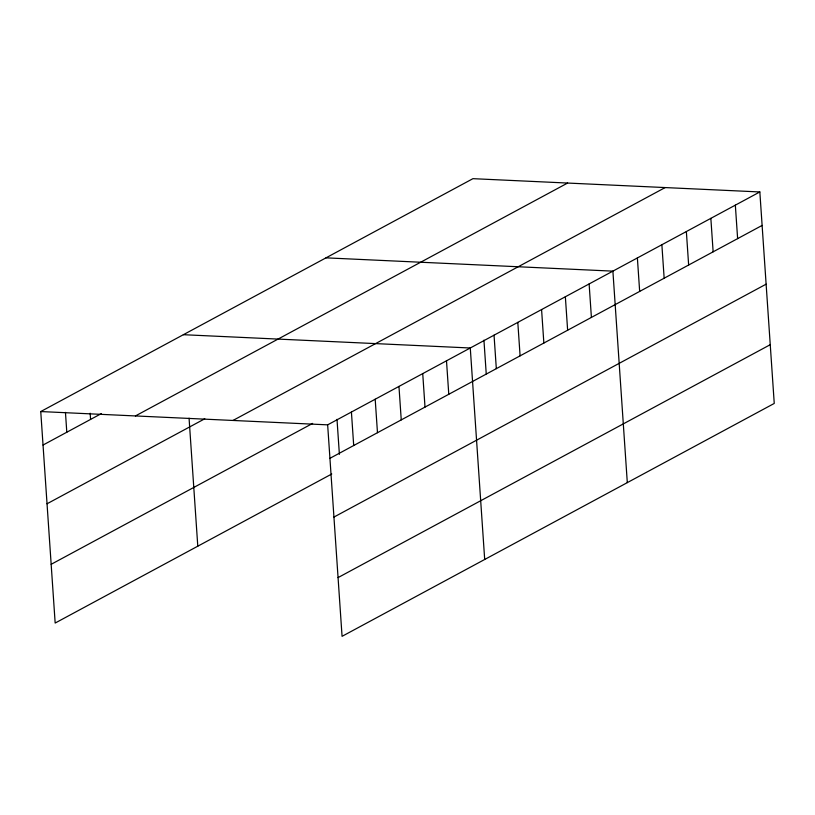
<?xml version="1.0" encoding="UTF-8"?>
<svg xmlns="http://www.w3.org/2000/svg" width="815" height="815" viewBox="0 0 815 815"><rect width="100%" height="100%" fill="white"/><g stroke="black" fill="none" stroke-linecap="round" stroke-linejoin="round"><path stroke-width="1.22" d="M331.766 473.994L55.165 623.047L40.75 411.555L472.934 178.668L759.835 191.953L774.25 403.445L342.066 636.332L327.65 424.849L759.835 191.953M43.032 445.041L101.376 413.592M135.422 415.945L567.607 183.049M47.036 503.782L204.779 418.778M232.978 420.459L665.152 187.572M51.162 564.306L312.634 423.403M329.932 458.325L762.117 225.429M333.936 517.067L766.12 284.17M338.062 577.591L770.246 344.694M325.99 257.846L612.89 271.14L627.306 482.623M183.365 334.7L470.275 347.995L484.691 559.477M40.75 411.555L327.65 424.849M735.344 205.146L737.626 238.632M710.853 218.349L713.135 251.825M686.362 231.542L688.644 265.028M661.872 244.745L664.154 278.221M637.381 257.937L639.663 291.413M589.123 283.946L591.405 317.422M565.355 296.752L567.637 330.238M541.578 309.568L543.86 343.044M517.81 322.373L520.092 355.849M494.043 335.179L496.325 368.665M483.937 340.161L486.239 373.902M446.498 360.801L448.78 394.277M422.73 373.606L425.012 407.093M398.963 386.422L401.245 419.898M375.195 399.228L377.477 432.704M351.418 412.033L353.7 445.52M337.003 419.348L339.386 454.342M189.06 418.177L197.79 546.193M90.149 413.215L90.577 419.419M65.455 412.39L66.799 432.225"/></g></svg>
